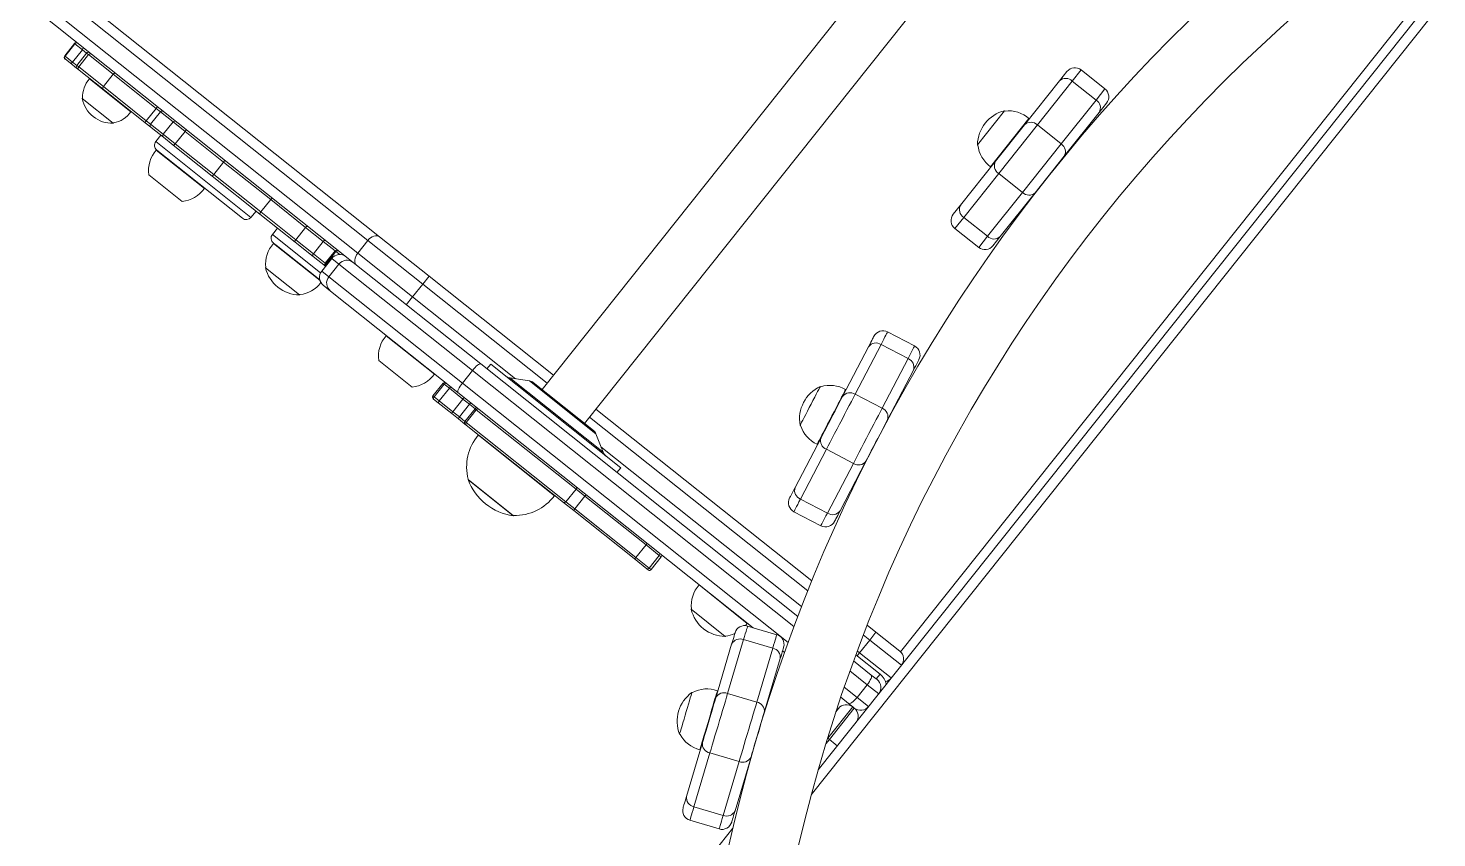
# Model space of a CAD drawing. Header units: millimetres. Extents: x -229914 to 856942, y -268655 to 87212.
# Drawn here: x -142685 to -141990, y 22573 to 22972 of the extents above; entities that cross this region are included whole.
import ezdxf

# ---------------------------------------------------------------- set-up
doc = ezdxf.new("R2010")
doc.units = ezdxf.units.MM

# ---------------------------------------------------------------- blocks, each defined once
blk = doc.blocks.new('Т912NEW')
at = {"color": 8, "linetype": 'Continuous', "lineweight": 15}
for p, q in [((-3084.25, -1192.21), (-3084.25, -1817.46)), ((-3093.75, -1274.81), (-3093.75, -1734.86)), ((-3182.85, -1494.83), (-3182.79, -1494.83)), ((-3182.85, -1514.83), (-3182.79, -1514.83)), ((-3169.75, -1650.86), (-3169.69, -1650.85)), ((-3165.93, -1670.49), (-3165.87, -1670.48)), ((-3312.65, -1739.83), (-3391.08, -1739.83)), ((-3148.31, -1739.83), (-3285.85, -1739.83)), ((-3109.25, -1739.83), (-3113.26, -1739.83)), ((-3391.08, -1747.83), (-3326.18, -1747.83)), ((-3269.79, -1749.3), (-3328.72, -1749.3)), ((-3278.32, -1744.37), (-3320.18, -1744.37)), ((-3272.32, -1747.83), (-3145.86, -1747.83)), ((-3110.7, -1747.83), (-3109.25, -1747.83)), ((-3109.25, -1749.83), (-3109.25, -1747.83)), ((-3599.37, -1753.93), (-3599.38, -1753.93)), ((-3591.78, -1753.93), (-3594.47, -1753.93)), ((-3590.58, -1753.93), (-3591.78, -1753.93)), ((-3591.03, -1752.83), (-3590.88, -1752.85)), ((-3545.27, -1753.93), (-3547.97, -1753.93)), ((-3545.21, -1753.93), (-3545.27, -1753.93)), ((-3432.23, -1753.93), (-3434.58, -1753.93)), ((-3429.59, -1757.83), (-3434.1, -1757.83)), ((-3345.35, -1757.83), (-3429.59, -1757.83)), ((-3142.67, -1757.83), (-3345.35, -1757.83)), ((-3096.48, -1757.83), (-3107.36, -1757.83)), ((-3599.38, -1761.73), (-3599.37, -1761.73)), ((-3594.47, -1761.73), (-3591.78, -1761.73)), ((-3591.78, -1761.73), (-3590.58, -1761.73)), ((-3590.88, -1762.82), (-3591.03, -1762.83)), ((-3547.97, -1761.73), (-3545.27, -1761.73)), ((-3545.27, -1761.73), (-3545.21, -1761.73)), ((-3434.58, -1761.73), (-3434.1, -1761.73)), ((-3537.89, -1766.83), (-3477.89, -1766.83)), ((-3464.37, -1766.83), (-3434, -1766.83)), ((-3434.1, -1765.83), (-3429.59, -1765.83)), ((-3429.59, -1765.83), (-3345.35, -1765.83)), ((-3352.01, -1771.83), (-3352.78, -1771.83)), ((-3345.35, -1765.83), (-3140.02, -1765.83)), ((-3215.2, -1771.83), (-3216.47, -1771.83)), ((-3104.58, -1765.83), (-3096.48, -1765.83)), ((-3352.78, -1779.83), (-3352.01, -1779.83)), ((-3216.47, -1779.83), (-3215.2, -1779.83)), ((-3095.25, -1790.6), (-3095.36, -1790.6)), ((-3095.25, -1790.6), (-3095.25, -1790.87)), ((-3094.25, -1793.4), (-3094.25, -1790.6)), ((-3127.12, -1801.52), (-3127.06, -1801.5)), ((-3119.63, -1820.07), (-3119.57, -1820.04))]:
    blk.add_line(p, q, dxfattribs=at)
at = {"color": 7, "linetype": 'Continuous', "lineweight": 15}
for p, q in [((-3089.25, -1805.72), (-3089.25, -1203.95)), ((-3312.65, -1265.83), (-3312.65, -1743.83)), ((-3285.85, -1743.83), (-3285.85, -1265.83)), ((-3202.85, -1454.83), (-3202.85, -1461.85)), ((-3202.85, -1454.83), (-3187.85, -1454.83)), ((-3187.85, -1461.85), (-3187.85, -1454.83)), ((-3207.85, -1465.68), (-3207.85, -1459.83)), ((-3207.85, -1493.34), (-3207.85, -1465.68)), ((-3202.85, -1461.85), (-3202.85, -1489.51)), ((-3202.85, -1461.85), (-3187.85, -1461.85)), ((-3187.85, -1489.51), (-3187.85, -1461.85)), ((-3182.85, -1459.83), (-3182.85, -1465.68)), ((-3182.85, -1465.68), (-3182.85, -1493.34)), ((-3182.85, -1484.83), (-3182.6, -1484.83)), ((-3208.05, -1489.65), (-3208.05, -1520.02)), ((-3207.85, -1489.66), (-3208.05, -1489.66)), ((-3207.85, -1516.33), (-3207.85, -1493.34)), ((-3202.85, -1489.51), (-3202.85, -1520.16)), ((-3202.85, -1489.51), (-3187.85, -1489.51)), ((-3187.85, -1520.16), (-3187.85, -1489.51)), ((-3182.85, -1493.34), (-3182.85, -1516.33)), ((-3219.61, -1494.09), (-3219.85, -1494.08)), ((-3219.85, -1494.08), (-3219.85, -1515.58)), ((-3219.85, -1515.58), (-3219.61, -1515.58)), ((-3208.05, -1520), (-3207.85, -1520)), ((-3207.85, -1543.99), (-3207.85, -1516.33)), ((-3202.85, -1520.16), (-3187.85, -1520.16)), ((-3202.85, -1520.16), (-3202.85, -1547.82)), ((-3187.85, -1547.82), (-3187.85, -1520.16)), ((-3182.85, -1516.33), (-3182.85, -1543.99)), ((-3182.85, -1524.83), (-3182.6, -1524.83)), ((-3207.85, -1549.83), (-3207.85, -1543.99)), ((-3202.85, -1547.82), (-3187.85, -1547.82)), ((-3202.85, -1547.82), (-3202.85, -1554.83)), ((-3187.85, -1554.83), (-3187.85, -1547.82)), ((-3182.85, -1543.99), (-3182.85, -1549.83)), ((-3202.85, -1554.83), (-3187.85, -1554.83)), ((-3197.01, -1615.41), (-3182.29, -1612.55)), ((-3195.68, -1622.3), (-3180.95, -1619.44)), ((-3195.68, -1622.3), (-3190.4, -1649.45)), ((-3175.67, -1646.59), (-3180.95, -1619.44)), ((-3175.31, -1622.25), (-3170.03, -1649.4)), ((-3194.58, -1654.17), (-3199.85, -1627.02)), ((-3190.4, -1649.45), (-3175.67, -1646.59)), ((-3171.66, -1641.05), (-3171.42, -1641)), ((-3195.28, -1650.56), (-3195.47, -1650.59)), ((-3205.98, -1657.15), (-3206.21, -1657.19)), ((-3165.65, -1671.96), (-3160.37, -1699.11)), ((-3202.11, -1678.29), (-3201.88, -1678.24)), ((-3184.91, -1703.88), (-3190.19, -1676.73)), ((-3189.68, -1680.38), (-3189.49, -1680.34)), ((-3184.55, -1679.53), (-3169.83, -1676.67)), ((-3184.55, -1679.53), (-3179.27, -1706.69)), ((-3164.55, -1703.82), (-3169.83, -1676.67)), ((-3164.03, -1680.31), (-3163.79, -1680.26)), ((-3179.27, -1706.69), (-3164.55, -1703.82)), ((-3177.93, -1713.58), (-3163.21, -1710.71)), ((-3911.35, -1734.83), (-3422.24, -1734.83)), ((-3422.24, -1734.83), (-3391.08, -1734.83)), ((-3391.08, -1734.83), (-3312.65, -1734.83)), ((-3391.08, -1734.83), (-3391.08, -1739.83)), ((-3285.85, -1734.83), (-3149.79, -1734.83)), ((-3114.82, -1734.83), (-3109.25, -1734.83)), ((-3109.25, -1734.83), (-3109.25, -1739.83)), ((-3109.25, -1734.83), (-3094.25, -1734.83)), ((-3425.7, -1739.83), (-3914.69, -1739.83)), ((-3425.7, -1739.83), (-3425.7, -1747.83)), ((-3391.08, -1739.83), (-3425.7, -1739.83)), ((-3391.08, -1739.83), (-3391.08, -1747.83)), ((-3280.32, -1743.83), (-3318.18, -1743.83)), ((-3109.25, -1739.83), (-3109.25, -1747.83)), ((-3089.25, -1739.83), (-3109.25, -1739.83)), ((-3914.69, -1747.83), (-3425.7, -1747.83)), ((-3425.7, -1747.83), (-3391.08, -1747.83)), ((-3391.08, -1752.83), (-3391.08, -1747.83)), ((-3340.25, -1749.83), (-3340.25, -1752.83)), ((-3258.25, -1749.83), (-3340.25, -1749.83)), ((-3320.18, -1744.37), (-3328.72, -1749.3)), ((-3269.79, -1749.3), (-3278.32, -1744.37)), ((-3258.25, -1752.83), (-3258.25, -1749.83)), ((-3094.75, -1749.83), (-3110.04, -1749.83)), ((-3109.25, -1747.83), (-3089.25, -1747.83)), ((-3094.75, -1752.83), (-3094.75, -1749.83)), ((-3424.59, -1752.83), (-3911.35, -1752.83)), ((-3599.38, -1753.93), (-3599.38, -1761.73)), ((-3599.37, -1761.73), (-3599.37, -1753.93)), ((-3599.15, -1753.93), (-3599.37, -1753.93)), ((-3594.47, -1753.93), (-3599.15, -1753.93)), ((-3599.15, -1761.73), (-3599.15, -1753.93)), ((-3594.47, -1761.73), (-3594.47, -1753.93)), ((-3591.78, -1753.93), (-3591.78, -1761.73)), ((-3590.58, -1761.73), (-3590.58, -1753.93)), ((-3575.03, -1753.93), (-3590.58, -1753.93)), ((-3575.03, -1761.73), (-3575.03, -1753.93)), ((-3547.97, -1753.93), (-3575.03, -1753.93)), ((-3547.97, -1761.73), (-3547.97, -1753.93)), ((-3545.27, -1753.93), (-3545.27, -1761.73)), ((-3537.27, -1753.93), (-3545.21, -1753.93)), ((-3545.21, -1761.73), (-3545.21, -1753.93)), ((-3537.27, -1761.73), (-3537.27, -1753.93)), ((-3529.74, -1753.93), (-3537.27, -1753.93)), ((-3529.74, -1761.73), (-3529.74, -1753.93)), ((-3505.46, -1753.93), (-3529.74, -1753.93)), ((-3475.74, -1753.93), (-3505.46, -1753.93)), ((-3505.46, -1761.73), (-3505.46, -1753.93)), ((-3475.74, -1761.73), (-3475.74, -1753.93)), ((-3453.76, -1753.93), (-3475.74, -1753.93)), ((-3442.6, -1753.93), (-3453.76, -1753.93)), ((-3453.76, -1761.73), (-3453.76, -1753.93)), ((-3442.6, -1761.73), (-3442.6, -1753.93)), ((-3435.08, -1753.93), (-3442.6, -1753.93)), ((-3435.08, -1761.73), (-3435.08, -1753.93)), ((-3434.58, -1753.93), (-3435.08, -1753.93)), ((-3434.58, -1761.73), (-3434.58, -1753.93)), ((-3434.1, -1757.83), (-3434.1, -1765.83)), ((-3429.59, -1757.83), (-3429.59, -1765.83)), ((-3424.59, -1752.83), (-3344.19, -1752.83)), ((-3345.35, -1765.83), (-3345.35, -1757.83)), ((-3344.19, -1752.83), (-3144.29, -1752.83)), ((-3109.05, -1752.83), (-3097.87, -1752.83)), ((-3097.87, -1752.83), (-3094.25, -1752.83)), ((-3096.48, -1765.83), (-3096.48, -1757.83)), ((-3089.25, -1757.83), (-3096.48, -1757.83)), ((-3599.37, -1761.73), (-3599.15, -1761.73)), ((-3599.15, -1761.73), (-3594.47, -1761.73)), ((-3598.27, -1762.83), (-3598.28, -1762.83)), ((-3598.09, -1762.83), (-3598.27, -1762.83)), ((-3595.12, -1762.83), (-3598.09, -1762.83)), ((-3591.03, -1762.83), (-3595.12, -1762.83)), ((-3590.68, -1762.83), (-3591.03, -1762.83)), ((-3589.5, -1762.83), (-3590.68, -1762.83)), ((-3590.58, -1761.73), (-3575.03, -1761.73)), ((-3574.32, -1762.83), (-3589.5, -1762.83)), ((-3582.78, -1763.03), (-3556.66, -1763.03)), ((-3582.72, -1762.83), (-3582.72, -1763.03)), ((-3575.03, -1761.73), (-3547.97, -1761.73)), ((-3547.7, -1762.83), (-3574.32, -1762.83)), ((-3556.72, -1763.03), (-3556.72, -1762.83)), ((-3544.17, -1762.83), (-3547.7, -1762.83)), ((-3545.21, -1761.73), (-3537.27, -1761.73)), ((-3544.11, -1762.83), (-3544.17, -1762.83)), ((-3536.27, -1762.83), (-3544.11, -1762.83)), ((-3537.89, -1762.83), (-3537.89, -1766.83)), ((-3537.27, -1761.73), (-3529.74, -1761.73)), ((-3530.13, -1762.83), (-3536.27, -1762.83)), ((-3505.45, -1762.83), (-3530.13, -1762.83)), ((-3529.74, -1761.73), (-3505.46, -1761.73)), ((-3505.46, -1761.73), (-3475.74, -1761.73)), ((-3475.44, -1762.83), (-3505.45, -1762.83)), ((-3477.89, -1766.83), (-3477.89, -1762.83)), ((-3475.74, -1761.73), (-3453.76, -1761.73)), ((-3453.21, -1762.83), (-3475.44, -1762.83)), ((-3464.37, -1762.83), (-3464.37, -1766.83)), ((-3453.76, -1761.73), (-3442.6, -1761.73)), ((-3441.9, -1762.83), (-3453.21, -1762.83)), ((-3442.6, -1761.73), (-3435.08, -1761.73)), ((-3434.15, -1762.83), (-3441.9, -1762.83)), ((-3435.08, -1761.73), (-3434.58, -1761.73)), ((-3535.08, -1770.03), (-3504.71, -1770.03)), ((-3535.06, -1769.83), (-3535.06, -1770.03)), ((-3535.06, -1769.83), (-3528.71, -1769.83)), ((-3480.89, -1769.83), (-3528.71, -1769.83)), ((-3504.72, -1770.03), (-3504.72, -1769.83)), ((-3461.19, -1769.83), (-3461.37, -1769.83)), ((-3461.21, -1770.03), (-3431.81, -1770.03)), ((-3461.19, -1769.83), (-3461.19, -1770.03)), ((-3461.19, -1769.83), (-3459.58, -1769.83)), ((-3432.1, -1769.83), (-3459.58, -1769.83)), ((-3424.59, -1770.83), (-3429.1, -1770.83)), ((-3344.19, -1770.83), (-3424.59, -1770.83)), ((-3389.28, -1771.03), (-3358.91, -1771.03)), ((-3389.27, -1770.83), (-3389.27, -1771.03)), ((-3358.93, -1771.03), (-3358.93, -1770.83)), ((-3352.78, -1771.83), (-3352.78, -1779.83)), ((-3348.8, -1771.83), (-3352.01, -1771.83)), ((-3352.01, -1771.83), (-3352.01, -1779.83)), ((-3340.3, -1771.83), (-3348.8, -1771.83)), ((-3348.8, -1771.83), (-3348.8, -1779.83)), ((-3157.94, -1770.83), (-3344.19, -1770.83)), ((-3336.12, -1771.83), (-3340.3, -1771.83)), ((-3340.3, -1771.83), (-3340.3, -1779.83)), ((-3332.64, -1771.83), (-3336.12, -1771.83)), ((-3336.12, -1779.83), (-3336.12, -1771.83)), ((-3331.8, -1771.83), (-3332.64, -1771.83)), ((-3332.64, -1771.83), (-3332.64, -1779.83)), ((-3268.95, -1771.83), (-3331.8, -1771.83)), ((-3331.8, -1771.83), (-3331.8, -1779.83)), ((-3268.95, -1779.83), (-3268.95, -1771.83)), ((-3263.33, -1771.83), (-3268.95, -1771.83)), ((-3263.33, -1771.83), (-3263.33, -1779.83)), ((-3224.76, -1771.83), (-3263.33, -1771.83)), ((-3224.76, -1771.83), (-3224.76, -1779.83)), ((-3216.47, -1771.83), (-3224.76, -1771.83)), ((-3216.47, -1779.83), (-3216.47, -1771.83)), ((-3215.2, -1779.83), (-3215.2, -1771.83)), ((-3192.01, -1771.03), (-3161.64, -1771.03)), ((-3191.99, -1770.83), (-3191.99, -1771.03)), ((-3161.65, -1771.03), (-3161.65, -1770.83)), ((-3161.63, -1772.46), (-3161.64, -1771.03)), ((-3160.65, -1771.93), (-3146.74, -1766.31)), ((-3138.32, -1770.83), (-3139.52, -1770.83)), ((-3097.87, -1770.83), (-3102.8, -1770.83)), ((-3095.25, -1770.83), (-3097.87, -1770.83)), ((-3096.48, -1765.83), (-3089.25, -1765.83)), ((-3095.25, -1770.83), (-3095.25, -1790.6)), ((-3095.25, -1770.83), (-3094.25, -1770.83)), ((-3094.25, -1790.6), (-3094.25, -1770.83)), ((-3579.46, -1772.57), (-3579.47, -1772.83)), ((-3579.47, -1772.83), (-3559.97, -1772.83)), ((-3559.97, -1772.83), (-3559.98, -1772.57)), ((-3158.02, -1778.43), (-3144.11, -1772.82)), ((-3158.02, -1778.43), (-3147.66, -1804.08)), ((-3133.75, -1798.46), (-3144.11, -1772.82)), ((-3138.04, -1774.49), (-3127.68, -1800.14)), ((-3100.25, -1776.92), (-3100.57, -1776.92)), ((-3100.25, -1777.86), (-3100.25, -1775.83)), ((-3530.39, -1781.83), (-3509.39, -1781.83)), ((-3456.77, -1781.6), (-3456.77, -1781.83)), ((-3456.77, -1781.83), (-3435.27, -1781.83)), ((-3435.27, -1781.83), (-3435.28, -1781.6)), ((-3384.6, -1782.83), (-3363.6, -1782.83)), ((-3352.01, -1779.83), (-3348.8, -1779.83)), ((-3351.57, -1780.83), (-3351.78, -1780.83)), ((-3348.62, -1780.83), (-3351.57, -1780.83)), ((-3348.8, -1779.83), (-3340.3, -1779.83)), ((-3340.17, -1780.83), (-3348.62, -1780.83)), ((-3340.3, -1779.83), (-3336.12, -1779.83)), ((-3335.86, -1780.83), (-3340.17, -1780.83)), ((-3336.12, -1779.83), (-3332.64, -1779.83)), ((-3331.8, -1780.83), (-3335.86, -1780.83)), ((-3332.64, -1779.83), (-3331.8, -1779.83)), ((-3331.8, -1779.83), (-3268.95, -1779.83)), ((-3330.97, -1780.83), (-3331.8, -1780.83)), ((-3269.72, -1780.83), (-3330.97, -1780.83)), ((-3323.26, -1781.03), (-3322.13, -1781.03)), ((-3323.24, -1780.83), (-3323.24, -1781.03)), ((-3322.13, -1781.03), (-3275.24, -1781.03)), ((-3275.26, -1781.03), (-3275.26, -1780.83)), ((-3263.18, -1780.83), (-3269.72, -1780.83)), ((-3268.95, -1779.83), (-3263.33, -1779.83)), ((-3263.33, -1779.83), (-3224.76, -1779.83)), ((-3225.2, -1780.83), (-3263.18, -1780.83)), ((-3217.15, -1780.83), (-3225.2, -1780.83)), ((-3224.76, -1779.83), (-3216.47, -1779.83)), ((-3216.2, -1780.83), (-3217.15, -1780.83)), ((-3187.56, -1782.6), (-3187.57, -1782.83)), ((-3187.57, -1782.83), (-3166.07, -1782.83)), ((-3166.07, -1782.83), (-3166.08, -1782.6)), ((-3150.86, -1809.51), (-3161.22, -1783.86)), ((-3130.87, -1792.25), (-3130.64, -1792.16)), ((-3095.25, -1790.6), (-3094.25, -1790.6)), ((-3147.66, -1804.08), (-3133.75, -1798.46)), ((-3313.55, -1801.14), (-3313.55, -1801.33)), ((-3313.55, -1801.33), (-3284.95, -1801.33)), ((-3312.6, -1801.35), (-3285.25, -1801.35)), ((-3284.95, -1801.33), (-3284.96, -1801.14)), ((-3152.24, -1806.09), (-3152.42, -1806.17)), ((-3161.49, -1814.6), (-3161.71, -1814.69)), ((-3136.18, -1832.49), (-3122.27, -1826.87)), ((-3111.91, -1852.52), (-3122.27, -1826.87)), ((-3119.07, -1821.45), (-3108.71, -1847.09)), ((-3131.89, -1856.46), (-3142.25, -1830.81)), ((-3141.06, -1834.3), (-3140.87, -1834.22)), ((-3136.18, -1832.49), (-3125.82, -1858.14)), ((-3115.88, -1829.34), (-3115.66, -1829.25)), ((-3153.65, -1834.62), (-3153.44, -1834.53)), ((-3125.82, -1858.14), (-3111.91, -1852.52)), ((-3104.25, -1912.12), (-3104.25, -1854.42)), ((-3123.19, -1864.65), (-3109.28, -1859.03))]:
    blk.add_line(p, q, dxfattribs=at)
at = {"color": 7, "linetype": 'Continuous', "lineweight": 15, "flags": 128}
for points in [[(-3197.01, -1615.41), (-3196.99, -1615.52), (-3196.93, -1615.86), (-3196.82, -1616.42), (-3196.67, -1617.19), (-3196.48, -1618.17), (-3196.25, -1619.36), (-3195.98, -1620.74), (-3195.68, -1622.3)], [(-3180.95, -1619.44), (-3181.26, -1617.88), (-3181.52, -1616.5), (-3181.75, -1615.31), (-3181.95, -1614.33), (-3182.1, -1613.55), (-3182.2, -1613), (-3182.27, -1612.66), (-3182.29, -1612.55)], [(-3176.43, -1616.5), (-3176.41, -1616.6), (-3176.36, -1616.88), (-3176.27, -1617.34), (-3176.14, -1617.98), (-3175.98, -1618.8), (-3175.79, -1619.79), (-3175.57, -1620.94), (-3175.31, -1622.25)], [(-3199.85, -1627.02), (-3200.11, -1625.71), (-3200.33, -1624.56), (-3200.52, -1623.57), (-3200.68, -1622.75), (-3200.81, -1622.11), (-3200.9, -1621.65), (-3200.95, -1621.37), (-3200.97, -1621.27)], [(-3169.83, -1676.67), (-3170.18, -1674.85), (-3170.58, -1672.78), (-3171.02, -1670.52), (-3171.49, -1668.1), (-3171.99, -1665.56), (-3172.49, -1662.95), (-3173.01, -1660.31), (-3173.51, -1657.7), (-3174.01, -1655.17), (-3174.48, -1652.74), (-3174.92, -1650.48), (-3175.32, -1648.42), (-3175.67, -1646.59)], [(-3195.48, -1650.58), (-3195.44, -1650.75), (-3195.34, -1651.27), (-3195.18, -1652.13), (-3194.95, -1653.29), (-3194.67, -1654.75), (-3194.34, -1656.45), (-3193.96, -1658.37), (-3193.56, -1660.45), (-3193.13, -1662.65), (-3192.69, -1664.92), (-3192.25, -1667.2), (-3191.81, -1669.44), (-3191.39, -1671.58), (-3191, -1673.59), (-3190.65, -1675.4), (-3190.34, -1676.99), (-3190.09, -1678.3), (-3189.89, -1679.31), (-3189.76, -1680), (-3189.69, -1680.35), (-3189.68, -1680.39)], [(-3190.4, -1649.45), (-3190.04, -1651.28), (-3189.64, -1653.34), (-3189.2, -1655.6), (-3188.73, -1658.03), (-3188.24, -1660.57), (-3187.73, -1663.18), (-3187.22, -1665.81), (-3186.71, -1668.42), (-3186.22, -1670.96), (-3185.75, -1673.38), (-3185.31, -1675.65), (-3184.91, -1677.71), (-3184.55, -1679.53)], [(-3170.03, -1649.4), (-3169.72, -1651.04), (-3169.35, -1652.91), (-3168.95, -1654.99), (-3168.52, -1657.21), (-3168.07, -1659.51), (-3167.62, -1661.84), (-3167.17, -1664.15), (-3166.74, -1666.37), (-3166.33, -1668.44), (-3165.97, -1670.32), (-3165.65, -1671.96)], [(-3206.21, -1657.19), (-3206.18, -1657.36), (-3206.07, -1657.9), (-3205.91, -1658.77), (-3205.68, -1659.94), (-3205.4, -1661.38), (-3205.08, -1663.03), (-3204.72, -1664.85), (-3204.35, -1666.76), (-3203.97, -1668.71), (-3203.6, -1670.63), (-3203.25, -1672.44), (-3202.93, -1674.1), (-3202.65, -1675.54), (-3202.42, -1676.71), (-3202.25, -1677.58), (-3202.15, -1678.11), (-3202.11, -1678.29), (-3202.11, -1678.29)], [(-3190.19, -1676.73), (-3190.51, -1675.09), (-3190.87, -1673.21), (-3191.28, -1671.14), (-3191.71, -1668.92), (-3192.16, -1666.61), (-3192.61, -1664.28), (-3193.06, -1661.98), (-3193.49, -1659.76), (-3193.89, -1657.68), (-3194.26, -1655.81), (-3194.58, -1654.17)], [(-3160.37, -1699.11), (-3160.12, -1700.41), (-3159.89, -1701.56), (-3159.7, -1702.55), (-3159.54, -1703.37), (-3159.42, -1704.01), (-3159.33, -1704.48), (-3159.27, -1704.76), (-3159.26, -1704.85)], [(-3183.8, -1709.62), (-3183.81, -1709.53), (-3183.87, -1709.25), (-3183.96, -1708.78), (-3184.08, -1708.14), (-3184.24, -1707.32), (-3184.44, -1706.33), (-3184.66, -1705.18), (-3184.91, -1703.88)], [(-3179.27, -1706.69), (-3178.97, -1708.25), (-3178.7, -1709.63), (-3178.47, -1710.82), (-3178.28, -1711.8), (-3178.13, -1712.57), (-3178.02, -1713.13), (-3177.96, -1713.46), (-3177.93, -1713.58)], [(-3163.21, -1710.71), (-3163.23, -1710.6), (-3163.3, -1710.27), (-3163.4, -1709.71), (-3163.55, -1708.94), (-3163.75, -1707.95), (-3163.98, -1706.77), (-3164.24, -1705.39), (-3164.55, -1703.82)], [(-3422.24, -1734.83), (-3422.91, -1734.93), (-3423.56, -1735.22), (-3424.16, -1735.68), (-3424.69, -1736.3), (-3425.12, -1737.06), (-3425.44, -1737.92), (-3425.63, -1738.86), (-3425.7, -1739.83)], [(-3422.24, -1752.83), (-3422.91, -1752.74), (-3423.56, -1752.45), (-3424.16, -1751.99), (-3424.69, -1751.37), (-3425.12, -1750.61), (-3425.44, -1749.75), (-3425.63, -1748.81), (-3425.7, -1747.83)], [(-3595.12, -1752.83), (-3595, -1752.86), (-3594.87, -1752.92), (-3594.76, -1753.02), (-3594.66, -1753.16), (-3594.58, -1753.32), (-3594.52, -1753.51), (-3594.48, -1753.72), (-3594.47, -1753.93)], [(-3574.32, -1752.83), (-3574.46, -1752.86), (-3574.59, -1752.92), (-3574.71, -1753.02), (-3574.82, -1753.16), (-3574.91, -1753.32), (-3574.97, -1753.51), (-3575.01, -1753.72), (-3575.03, -1753.93)], [(-3530.13, -1752.83), (-3530.05, -1752.86), (-3529.98, -1752.92), (-3529.91, -1753.02), (-3529.86, -1753.16), (-3529.81, -1753.32), (-3529.77, -1753.51), (-3529.75, -1753.72), (-3529.74, -1753.93)], [(-3475.44, -1752.83), (-3475.5, -1752.86), (-3475.55, -1752.92), (-3475.61, -1753.02), (-3475.65, -1753.16), (-3475.69, -1753.32), (-3475.72, -1753.51), (-3475.74, -1753.72), (-3475.74, -1753.93)], [(-3453.21, -1752.83), (-3453.32, -1752.86), (-3453.42, -1752.92), (-3453.51, -1753.02), (-3453.6, -1753.16), (-3453.66, -1753.32), (-3453.72, -1753.51), (-3453.75, -1753.72), (-3453.76, -1753.93)], [(-3441.9, -1752.83), (-3442.03, -1752.86), (-3442.17, -1752.92), (-3442.29, -1753.02), (-3442.4, -1753.16), (-3442.48, -1753.32), (-3442.55, -1753.51), (-3442.59, -1753.72), (-3442.6, -1753.93)], [(-3345.35, -1757.83), (-3345.33, -1756.86), (-3345.26, -1755.92), (-3345.16, -1755.06), (-3345.01, -1754.3), (-3344.84, -1753.68), (-3344.64, -1753.22), (-3344.42, -1752.93), (-3344.19, -1752.83)], [(-3096.48, -1757.83), (-3096.51, -1756.86), (-3096.59, -1755.92), (-3096.72, -1755.06), (-3096.89, -1754.3), (-3097.1, -1753.68), (-3097.34, -1753.22), (-3097.6, -1752.93), (-3097.87, -1752.83)], [(-3594.47, -1761.73), (-3594.48, -1761.95), (-3594.52, -1762.16), (-3594.58, -1762.35), (-3594.66, -1762.51), (-3594.76, -1762.65), (-3594.87, -1762.75), (-3595, -1762.81), (-3595.12, -1762.83)], [(-3575.03, -1761.73), (-3575.01, -1761.95), (-3574.97, -1762.16), (-3574.91, -1762.35), (-3574.82, -1762.51), (-3574.71, -1762.65), (-3574.59, -1762.75), (-3574.46, -1762.81), (-3574.32, -1762.83)], [(-3529.74, -1761.73), (-3529.75, -1761.95), (-3529.77, -1762.16), (-3529.81, -1762.35), (-3529.86, -1762.51), (-3529.91, -1762.65), (-3529.98, -1762.75), (-3530.05, -1762.81), (-3530.13, -1762.83)], [(-3475.74, -1761.73), (-3475.74, -1761.95), (-3475.72, -1762.16), (-3475.69, -1762.35), (-3475.65, -1762.51), (-3475.61, -1762.65), (-3475.55, -1762.75), (-3475.5, -1762.81), (-3475.44, -1762.83)], [(-3453.76, -1761.73), (-3453.75, -1761.95), (-3453.72, -1762.16), (-3453.66, -1762.35), (-3453.6, -1762.51), (-3453.51, -1762.65), (-3453.42, -1762.75), (-3453.32, -1762.81), (-3453.21, -1762.83)], [(-3442.6, -1761.73), (-3442.59, -1761.95), (-3442.55, -1762.16), (-3442.48, -1762.35), (-3442.4, -1762.51), (-3442.29, -1762.65), (-3442.17, -1762.75), (-3442.03, -1762.81), (-3441.9, -1762.83)], [(-3344.19, -1770.83), (-3344.42, -1770.74), (-3344.64, -1770.45), (-3344.84, -1769.99), (-3345.01, -1769.37), (-3345.16, -1768.61), (-3345.26, -1767.75), (-3345.33, -1766.81), (-3345.35, -1765.83)], [(-3144.11, -1772.82), (-3144.71, -1771.34), (-3145.24, -1770.03), (-3145.69, -1768.91), (-3146.06, -1767.99), (-3146.36, -1767.26), (-3146.57, -1766.73), (-3146.7, -1766.41), (-3146.74, -1766.31)], [(-3140.23, -1769.07), (-3140.2, -1769.16), (-3140.09, -1769.42), (-3139.91, -1769.86), (-3139.67, -1770.47), (-3139.36, -1771.24), (-3138.98, -1772.18), (-3138.54, -1773.26), (-3138.04, -1774.49)], [(-3097.87, -1770.83), (-3097.6, -1770.74), (-3097.34, -1770.45), (-3097.1, -1769.99), (-3096.89, -1769.37), (-3096.72, -1768.61), (-3096.59, -1767.75), (-3096.51, -1766.81), (-3096.48, -1765.83)], [(-3161.22, -1783.86), (-3161.72, -1782.63), (-3162.16, -1781.54), (-3162.53, -1780.61), (-3162.85, -1779.83), (-3163.09, -1779.23), (-3163.27, -1778.79), (-3163.38, -1778.52), (-3163.41, -1778.44)], [(-3160.65, -1771.93), (-3160.61, -1772.03), (-3160.48, -1772.35), (-3160.27, -1772.88), (-3159.97, -1773.6), (-3159.6, -1774.53), (-3159.14, -1775.65), (-3158.62, -1776.96), (-3158.02, -1778.43)], [(-3122.27, -1826.87), (-3122.97, -1825.15), (-3123.76, -1823.2), (-3124.62, -1821.06), (-3125.54, -1818.78), (-3126.51, -1816.38), (-3127.51, -1813.91), (-3128.51, -1811.42), (-3129.51, -1808.96), (-3130.48, -1806.56), (-3131.4, -1804.27), (-3132.27, -1802.13), (-3133.05, -1800.19), (-3133.75, -1798.46)], [(-3152.43, -1806.15), (-3152.36, -1806.32), (-3152.16, -1806.81), (-3151.84, -1807.62), (-3151.39, -1808.72), (-3150.84, -1810.09), (-3150.19, -1811.7), (-3149.46, -1813.51), (-3148.66, -1815.48), (-3147.82, -1817.55), (-3146.96, -1819.7), (-3146.09, -1821.85), (-3145.23, -1823.97), (-3144.41, -1825.99), (-3143.65, -1827.89), (-3142.96, -1829.6), (-3142.35, -1831.1), (-3141.85, -1832.34), (-3141.46, -1833.29), (-3141.2, -1833.94), (-3141.07, -1834.27), (-3141.05, -1834.31)], [(-3147.66, -1804.08), (-3146.96, -1805.8), (-3146.17, -1807.75), (-3145.31, -1809.89), (-3144.39, -1812.18), (-3143.42, -1814.58), (-3142.42, -1817.04), (-3141.42, -1819.53), (-3140.42, -1822), (-3139.45, -1824.39), (-3138.53, -1826.68), (-3137.66, -1828.82), (-3136.88, -1830.77), (-3136.18, -1832.49)], [(-3127.68, -1800.14), (-3127.06, -1801.69), (-3126.34, -1803.46), (-3125.55, -1805.42), (-3124.7, -1807.52), (-3123.82, -1809.69), (-3122.93, -1811.9), (-3122.05, -1814.07), (-3121.2, -1816.17), (-3120.41, -1818.13), (-3119.7, -1819.9), (-3119.07, -1821.45)], [(-3142.25, -1830.81), (-3142.88, -1829.27), (-3143.59, -1827.49), (-3144.38, -1825.53), (-3145.23, -1823.44), (-3146.11, -1821.26), (-3147, -1819.06), (-3147.88, -1816.88), (-3148.73, -1814.79), (-3149.52, -1812.83), (-3150.23, -1811.05), (-3150.86, -1809.51)], [(-3161.71, -1814.69), (-3161.64, -1814.86), (-3161.44, -1815.36), (-3161.11, -1816.18), (-3160.66, -1817.29), (-3160.11, -1818.65), (-3159.48, -1820.21), (-3158.78, -1821.93), (-3158.05, -1823.74), (-3157.31, -1825.57), (-3156.58, -1827.38), (-3155.89, -1829.1), (-3155.25, -1830.66), (-3154.71, -1832.02), (-3154.26, -1833.13), (-3153.93, -1833.95), (-3153.72, -1834.45), (-3153.65, -1834.62), (-3153.65, -1834.62)], [(-3108.71, -1847.09), (-3108.21, -1848.33), (-3107.77, -1849.41), (-3107.4, -1850.35), (-3107.08, -1851.12), (-3106.84, -1851.73), (-3106.66, -1852.17), (-3106.55, -1852.43), (-3106.52, -1852.52)], [(-3109.28, -1859.03), (-3109.32, -1858.92), (-3109.45, -1858.6), (-3109.66, -1858.08), (-3109.96, -1857.35), (-3110.33, -1856.42), (-3110.79, -1855.3), (-3111.31, -1854), (-3111.91, -1852.52)], [(-3129.7, -1861.88), (-3129.73, -1861.79), (-3129.84, -1861.53), (-3130.02, -1861.09), (-3130.26, -1860.48), (-3130.58, -1859.71), (-3130.95, -1858.78), (-3131.39, -1857.69), (-3131.89, -1856.46)], [(-3125.82, -1858.14), (-3125.22, -1859.62), (-3124.69, -1860.92), (-3124.24, -1862.04), (-3123.87, -1862.97), (-3123.57, -1863.7), (-3123.36, -1864.22), (-3123.23, -1864.54), (-3123.19, -1864.65)]]:
    blk.add_lwpolyline(points, dxfattribs=at)
at = {"color": 7, "linetype": 'Continuous', "lineweight": 15}
for centre, radius, start, end in [((-2366.1, -1504.83), 816.75, 151.07205, 208.92854), ((-2366.1, -1504.83), 783.25, 149.71114, 210.28894), ((-3202.85, -1459.83), 5, 90, 180), ((-3187.85, -1459.83), 5, 360, 90), ((-3203.36, -1466.36), 4.53, 83.45615, 171.45005), ((-3187.33, -1466.36), 4.53, 8.54995, 96.54385), ((-3208.85, -1504.84), 15.21, 86.9847, 135.04421), ((-3203.36, -1494.02), 4.53, 83.45613, 171.45005), ((-3187.33, -1494.02), 4.53, 8.54995, 96.54387), ((-3206.04, -1504.83), 17.5, 142.09996, 217.90004), ((-3208.85, -1504.83), 15.21, 224.95579, 273.0153), ((-3203.36, -1515.65), 4.53, 188.54995, 276.54387), ((-3187.33, -1515.65), 4.53, 263.45613, 351.45005), ((-3203.36, -1543.31), 4.53, 188.54995, 276.54385), ((-3187.33, -1543.31), 4.53, 263.45615, 351.45005), ((-3202.85, -1549.83), 5, 180, 270), ((-3187.85, -1549.83), 5, 270, 0), ((-3196.06, -1620.32), 5, 101, 191), ((-3181.34, -1617.46), 5, 11, 101), ((-3195.32, -1626.82), 4.53, 94.46189, 182.44826), ((-3179.58, -1623.76), 4.53, 19.54872, 107.54088), ((-3174.31, -1650.92), 4.53, 19.5528, 107.54066), ((-3193.36, -1665.64), 15.21, 97.9847, 146.04421), ((-3190.05, -1653.97), 4.53, 94.4547, 182.44896), ((-3190.61, -1665.1), 17.5, 153.09996, 228.90004), ((-3170.18, -1672.15), 4.53, 274.46189, 2.44826), ((-3193.36, -1665.64), 15.21, 235.95579, 284.0153), ((-3185.92, -1675.21), 4.53, 199.55388, 287.53935), ((-3164.9, -1699.3), 4.53, 274.46205, 2.44828), ((-3180.64, -1702.36), 4.53, 199.55012, 287.54335), ((-3164.16, -1705.8), 5, 281, 11), ((-3178.89, -1708.67), 5, 191, 281), ((-3094.25, -1739.83), 5, 0, 90), ((-3318.18, -1747.83), 4, 90, 120), ((-3280.32, -1747.83), 4, 60, 90), ((-3330.72, -1745.83), 4, 270, 300), ((-3267.79, -1745.83), 4, 240, 270), ((-3094.75, -1758.33), 8.5, 49.67978, 90), ((-3094.25, -1747.83), 5, 320.28201, 0), ((-3598.28, -1753.93), 1.1, 90, 180), ((-3598.27, -1753.93), 1.1, 90.01147, 180.05998), ((-3598.07, -1753.92), 1.08, 90.9439, 180.97194), ((-3590.68, -1753.93), 1.1, 90, 180), ((-3589.49, -1753.92), 1.09, 90.57771, 180.57309), ((-3546.66, -1753.68), 1.34, 141.012, 191.08943), ((-3544.17, -1753.93), 1.1, 90, 180), ((-3544.11, -1753.93), 1.1, 90.01109, 180.0355), ((-3536.22, -1753.88), 1.05, 93.08041, 182.75848), ((-3484.6, -1753.67), 20.87, 177.69469, 180.71584), ((-3434.06, -1753.86), 1.03, 95.07016, 184.28282), ((-3433.53, -1753.88), 1.04, 93.68531, 183.22977), ((-3429.1, -1757.83), 5, 90, 180), ((-3424.59, -1757.83), 5, 90, 180), ((-3094.25, -1757.83), 5, 360, 90), ((-3598.28, -1761.73), 1.1, 180, 270), ((-3598.27, -1761.74), 1.1, 179.93991, 269.99019), ((-3598.07, -1761.75), 1.08, 179.02792, 269.0578), ((-3590.68, -1761.73), 1.1, 180, 270), ((-3589.49, -1761.75), 1.09, 179.42678, 269.42398), ((-3569.72, -1763.83), 13.09, 176.49571, 221.88483), ((-3569.72, -1763.83), 13.09, 318.11517, 3.50429), ((-3546.66, -1761.99), 1.34, 168.90964, 218.98965), ((-3544.17, -1761.73), 1.1, 180, 270), ((-3544.11, -1761.74), 1.1, 179.96439, 269.99057), ((-3536.22, -1761.79), 1.05, 177.24132, 266.92134), ((-3484.6, -1762), 20.86, 179.28409, 182.30542), ((-3434.06, -1761.81), 1.03, 175.71691, 264.93164), ((-3534.89, -1766.83), 3, 180, 270), ((-3519.89, -1770.83), 15.21, 176.9847, 226.32642), ((-3519.89, -1770.83), 15.21, 313.67358, 3.0153), ((-3480.89, -1766.83), 3, 270, 0), ((-3461.37, -1766.83), 3, 180, 270), ((-3446.02, -1770.83), 15.21, 176.9847, 225.04421), ((-3446.02, -1770.83), 15.21, 314.95579, 1.15208), ((-3429.1, -1765.83), 5, 180, 270), ((-3424.59, -1765.83), 5, 180, 270), ((-3374.1, -1771.83), 15.21, 176.9847, 226.32642), ((-3374.1, -1771.83), 15.21, 313.67358, 3.0153), ((-3351.78, -1771.83), 1, 90, 180), ((-3338.33, -1771.59), 1.98, 157.67175, 187.11839), ((-3334.97, -1771.6), 1.17, 139.18126, 191.42745), ((-3331.72, -1771.76), 0.931, 95.33826, 184.5239), ((-3269.85, -1771.74), 0.91, 353.73713, 81.90732), ((-3261.65, -1771.59), 1.7, 153.66114, 188.24037), ((-3217.34, -1771.7), 0.889, 351.38113, 77.30974), ((-3216.2, -1771.83), 1, 0, 90), ((-3176.82, -1771.83), 15.21, 176.9847, 225.04421), ((-3144.87, -1770.94), 5, 22, 112), ((-3095.25, -1775.83), 5, 90, 180), ((-3094.25, -1765.83), 5, 270, 360), ((-3094.25, -1775.83), 5, 360, 90), ((-3569.72, -1761.44), 15, 229.4584, 270), ((-3569.72, -1761.44), 15, 270, 310.5416), ((-3176.82, -1771.83), 15.21, 314.95579, 332.91903), ((-3158.78, -1776.56), 5, 112, 202), ((-3156.81, -1782.8), 4.53, 105.4502, 193.45854), ((-3141.95, -1776.8), 4.53, 30.55591, 118.53831), ((-3446.02, -1768.03), 17.5, 232.09996, 270), ((-3446.02, -1768.03), 17.5, 270, 307.90004), ((-3351.78, -1779.83), 1, 180, 270), ((-3338.36, -1780.08), 1.96, 172.81546, 202.7164), ((-3334.97, -1780.07), 1.17, 168.57179, 220.8195), ((-3331.72, -1779.91), 0.931, 175.47534, 264.6625), ((-3299.25, -1781.83), 24.02, 178.09144, 233.4759), ((-3299.25, -1781.83), 24.02, 306.5241, 1.90856), ((-3269.85, -1779.93), 0.91, 278.0919, 6.26365), ((-3261.65, -1780.08), 1.7, 171.75908, 206.33942), ((-3217.34, -1779.97), 0.889, 282.68945, 8.61968), ((-3216.2, -1779.83), 1, 270, 0), ((-3176.82, -1769.03), 17.5, 232.09996, 270), ((-3176.82, -1769.03), 17.5, 270, 307.90004), ((-3093, -1899.42), 108.82, 88.02477, 90.65778), ((-3131.58, -1802.45), 4.53, 30.55279, 118.53912), ((-3299.25, -1777.84), 27.5, 238.66775, 270), ((-3299.25, -1777.84), 27.5, 270, 301.33225), ((-3147.48, -1820.54), 15.21, 108.9847, 157.04421), ((-3146.45, -1808.45), 4.53, 105.45944, 193.4493), ((-3144.88, -1819.48), 17.5, 164.09996, 239.90004), ((-3123.48, -1822.5), 4.53, 285.45482, 13.4542), ((-3147.48, -1820.53), 15.21, 246.95579, 295.0153), ((-3138.35, -1828.51), 4.53, 210.55175, 298.54016), ((-3113.12, -1848.15), 4.53, 285.45652, 13.44475), ((-3111.15, -1854.39), 5, 292, 22), ((-3127.98, -1854.15), 4.53, 210.55666, 298.53756), ((-3125.06, -1860.01), 5, 202, 292)]:
    blk.add_arc(centre, radius, start, end, dxfattribs=at)
at = {"color": 8, "linetype": 'Continuous', "lineweight": 15}
blk.add_arc((-3433.45, -1761.76), 1.12, 178.62261, 234.95265, dxfattribs=at)
at = {"color": 7, "linetype": 'Continuous', "lineweight": 15}
for points, knots in [([(-3352.01, -1771.83), (-3352, -1771.72), (-3351.99, -1771.5), (-3351.92, -1771.2), (-3351.8, -1770.97), (-3351.69, -1770.86), (-3351.6, -1770.83), (-3351.58, -1770.83), (-3351.57, -1770.83)], [0, 0, 0, 0, 0.214444, 0.428882, 0.643322, 0.857902, 0.989357, 1, 1, 1, 1]), ([(-3348.62, -1770.83), (-3348.62, -1770.83), (-3348.63, -1770.84), (-3348.67, -1770.86), (-3348.72, -1770.97), (-3348.76, -1771.2), (-3348.8, -1771.5), (-3348.8, -1771.72), (-3348.8, -1771.83)], [0, 0, 0, 0, 0.038817, 0.141362, 0.356079, 0.570723, 0.785374, 1, 1, 1, 1]), ([(-3330.97, -1770.83), (-3330.98, -1770.83), (-3331.04, -1770.84), (-3331.2, -1770.86), (-3331.42, -1770.97), (-3331.63, -1771.2), (-3331.78, -1771.5), (-3331.79, -1771.72), (-3331.8, -1771.83)], [0, 0, 0, 0, 0.033875, 0.141424, 0.355953, 0.570701, 0.785349, 1, 1, 1, 1]), ([(-3225.2, -1770.83), (-3225.2, -1770.83), (-3225.17, -1770.84), (-3225.08, -1770.86), (-3224.97, -1770.97), (-3224.85, -1771.2), (-3224.78, -1771.5), (-3224.77, -1771.72), (-3224.76, -1771.83)], [0, 0, 0, 0, 0.016632, 0.141642, 0.356284, 0.570865, 0.78543, 1, 1, 1, 1]), ([(-3351.57, -1780.83), (-3351.58, -1780.83), (-3351.6, -1780.83), (-3351.69, -1780.81), (-3351.8, -1780.7), (-3351.92, -1780.47), (-3351.99, -1780.17), (-3352, -1779.95), (-3352.01, -1779.83)], [0, 0, 0, 0, 0.010643, 0.1421, 0.356679, 0.571119, 0.785556, 1, 1, 1, 1]), ([(-3348.62, -1780.83), (-3348.62, -1780.83), (-3348.63, -1780.83), (-3348.67, -1780.81), (-3348.72, -1780.7), (-3348.76, -1780.47), (-3348.8, -1780.17), (-3348.8, -1779.95), (-3348.8, -1779.83)], [0, 0, 0, 0, 0.038817, 0.141362, 0.356079, 0.570723, 0.785374, 1, 1, 1, 1]), ([(-3331.8, -1779.83), (-3331.79, -1779.95), (-3331.78, -1780.17), (-3331.63, -1780.47), (-3331.42, -1780.7), (-3331.2, -1780.81), (-3331.04, -1780.83), (-3330.98, -1780.83), (-3330.97, -1780.83)], [0, 0, 0, 0, 0.214649, 0.429312, 0.644045, 0.85858, 0.966125, 1, 1, 1, 1]), ([(-3224.76, -1779.83), (-3224.77, -1779.95), (-3224.78, -1780.17), (-3224.85, -1780.47), (-3224.97, -1780.7), (-3225.08, -1780.81), (-3225.17, -1780.83), (-3225.2, -1780.83), (-3225.2, -1780.83)], [0, 0, 0, 0, 0.21457, 0.429135, 0.643716, 0.858358, 0.983368, 1, 1, 1, 1])]:
    blk.add_open_spline(points, degree=3, knots=knots, dxfattribs=at)

msp = doc.modelspace()

# ---------------------------------------------------------------- block references
at = {"rotation": 321.4676820499667}
msp.add_blockref('Т912NEW', (-138753.82306, 22094.20638), dxfattribs=at)

doc.saveas('drawing.dxf')
